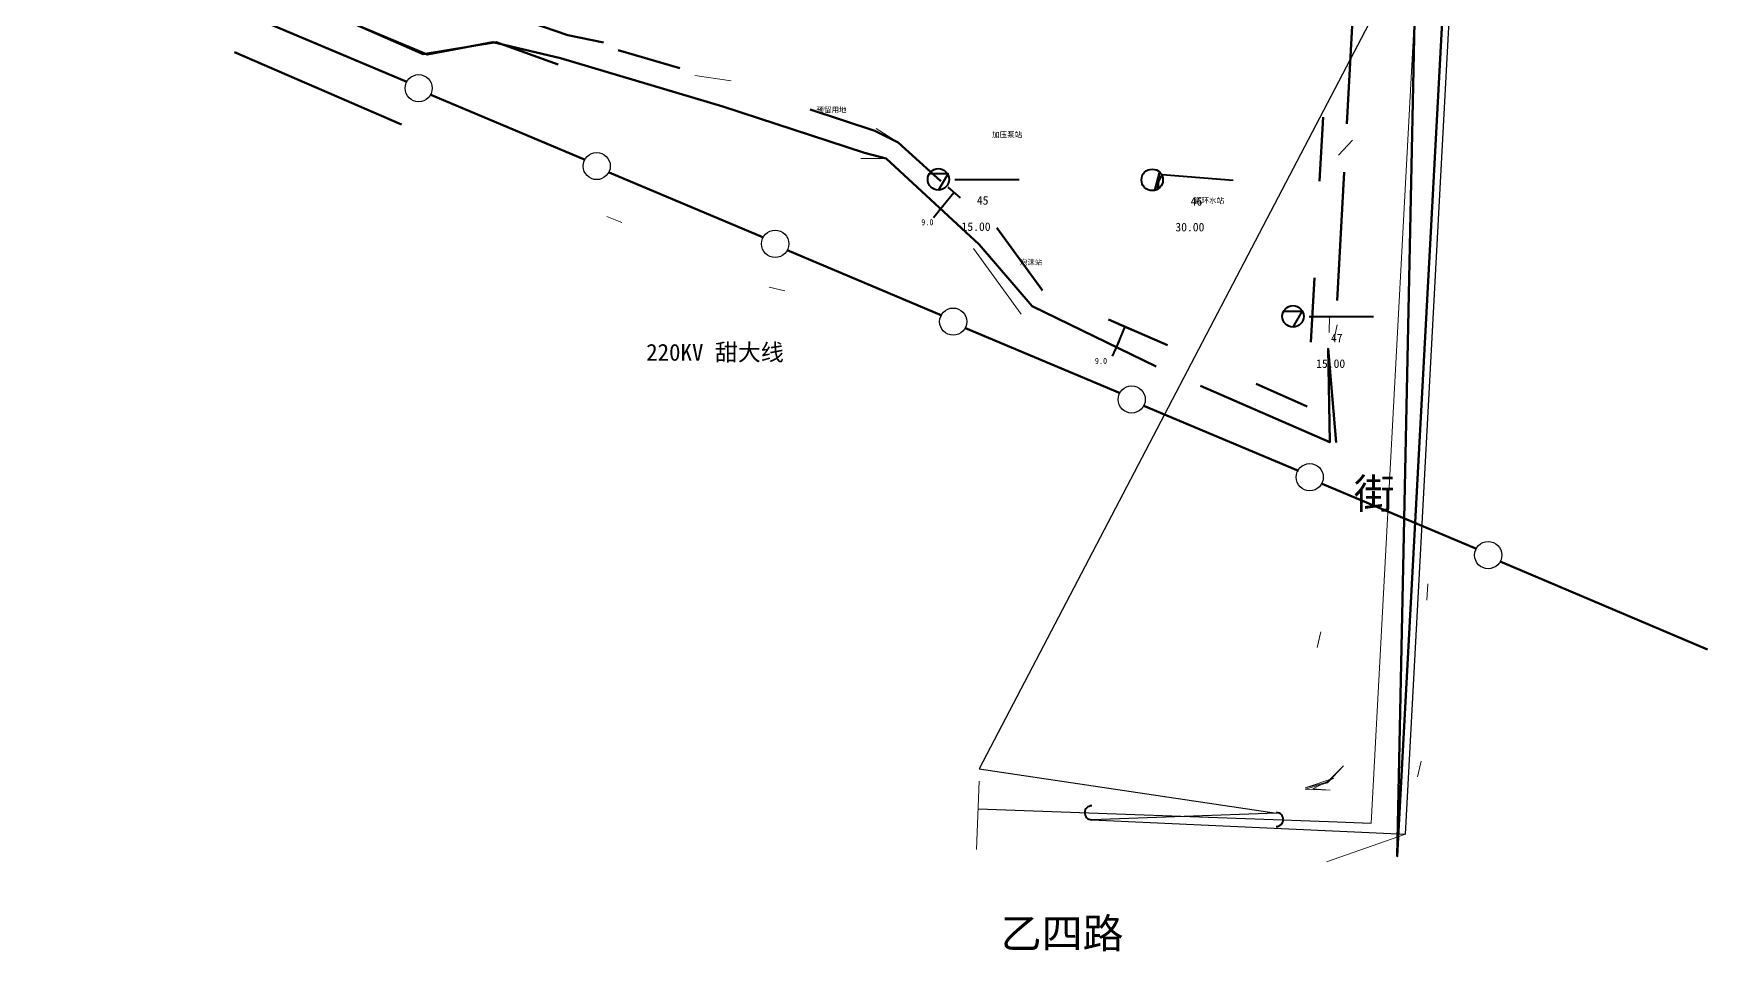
# Model space of a CAD drawing. Header units: metres. Extents: x 110 to 500, y 133 to 419.
# Drawn here: x 289.1 to 499.5, y 133 to 248.4 of the extents above; entities that cross this region are included whole.
import ezdxf

# ---------------------------------------------------------------- set-up
doc = ezdxf.new("R2010")
doc.units = ezdxf.units.M
for name, color, linetype in [('PDF_0', 7, 'Continuous'), ('PDF_0高压线', 7, 'Continuous'), ('PDF_c- 现状道路', 7, 'Continuous'), ('PDF_d-道路中心线', 7, 'Continuous'), ('PDF_d-道路红线', 7, 'Continuous'), ('PDF_DM-尺寸标注', 7, 'Continuous'), ('PDF_HY_BZ_CC', 7, 'Continuous'), ('PDF_勘探点', 7, 'Continuous'), ('PDF_绿线', 7, 'Continuous')]:
    doc.layers.add(name, color=color, linetype=linetype)
doc.styles.add('CHINESE', font='宋体')

msp = doc.modelspace()

# ---------------------------------------------------------------- hatches: boundary and pattern name
at = {"layer": 'PDF_0'}
for points in [[(404.9, 229.1), (405.02, 227.72), (404.9, 229.1), (405.02, 227.72)], [(402.74, 225.38), (402.62, 226.7), (402.74, 225.38), (402.62, 226.7)]]:
    msp.add_hatch(color=7, dxfattribs=at).paths.add_polyline_path(points)
at = {"layer": 'PDF_HY_BZ_CC'}
for points in [[(403.88, 247.58), (403.64, 243.32), (403.88, 247.58), (403.64, 243.32)], [(409.58, 247.1), (403.7, 247.4), (409.58, 247.1), (403.7, 247.4)], [(412.94, 246.92), (411.26, 246.98), (412.94, 246.92), (411.26, 246.98)], [(416.3, 246.74), (414.62, 246.8), (416.3, 246.74), (414.62, 246.8)], [(423.86, 246.32), (417.98, 246.62), (423.86, 246.32), (417.98, 246.62)], [(423.5, 242.3), (423.74, 246.5), (423.5, 242.3), (423.74, 246.5)], [(430.82, 246.08), (430.16, 234.14), (430.82, 246.08), (430.16, 234.14)], [(435.68, 245.66), (430.64, 245.96), (435.68, 245.66), (430.64, 245.96)], [(439.04, 245.48), (437.36, 245.6), (439.04, 245.48), (437.36, 245.6)], [(442.4, 245.3), (440.72, 245.42), (442.4, 245.3), (440.72, 245.42)], [(449.12, 244.94), (444.08, 245.24), (449.12, 244.94), (444.08, 245.24)], [(448.34, 233.18), (449, 245.12), (448.34, 233.18), (449, 245.12)], [(403.52, 241.64), (403.46, 239.96), (403.52, 241.64), (403.46, 239.96)], [(423.32, 238.88), (423.44, 240.62), (423.32, 238.88), (423.44, 240.62)], [(403.34, 238.28), (403.28, 236.6), (403.34, 238.28), (403.28, 236.6)], [(423.14, 235.52), (423.26, 237.2), (423.14, 235.52), (423.26, 237.2)], [(403.16, 234.92), (402.98, 230.72), (403.16, 234.92), (402.98, 230.72)], [(422.84, 229.64), (423.02, 233.84), (422.84, 229.64), (423.02, 233.84)], [(430.04, 232.46), (429.98, 230.78), (430.04, 232.46), (429.98, 230.78)], [(448.16, 229.82), (448.28, 231.5), (448.16, 229.82), (448.28, 231.5)], [(402.8, 230.9), (408.68, 230.6), (402.8, 230.9), (408.68, 230.6)], [(410.36, 230.48), (412.04, 230.42), (410.36, 230.48), (412.04, 230.42)], [(413.72, 230.3), (415.4, 230.24), (413.72, 230.3), (415.4, 230.24)], [(417.08, 230.12), (423.02, 229.82), (417.08, 230.12), (423.02, 229.82)], [(429.86, 229.1), (429.8, 227.42), (429.86, 229.1), (429.8, 227.42)], [(447.98, 226.46), (448.1, 228.14), (447.98, 226.46), (448.1, 228.14)], [(429.68, 225.74), (429.08, 213.8), (429.68, 225.74), (429.08, 213.8)], [(419.96, 223.22), (422.66, 223.1), (419.96, 223.22), (422.66, 223.1)], [(447.26, 212.78), (447.86, 224.78), (447.26, 212.78), (447.86, 224.78)], [(419.66, 221.06), (419.78, 223.04), (419.66, 221.06), (419.78, 223.04)], [(422.78, 222.92), (422.66, 220.88), (422.78, 222.92), (422.66, 220.88)], [(422.54, 220.7), (419.84, 220.88), (422.54, 220.7), (419.84, 220.88)], [(428.9, 213.98), (433.94, 213.68), (428.9, 213.98), (433.94, 213.68)], [(435.62, 213.62), (437.3, 213.5), (435.62, 213.62), (437.3, 213.5)], [(438.98, 213.44), (440.66, 213.32), (438.98, 213.44), (440.66, 213.32)], [(442.4, 213.26), (447.44, 212.96), (442.4, 213.26), (447.44, 212.96)]]:
    msp.add_hatch(color=7, dxfattribs=at).paths.add_polyline_path(points)
at = {"layer": 'PDF_绿线'}
for points in [[(321.98, 253.94), (339.26, 246.38), (321.98, 253.94), (339.26, 246.38)], [(342.74, 233.78), (357.62, 227.36), (342.74, 233.78), (357.62, 227.36)], [(452.84, 215.84), (453.74, 231.98), (452.84, 215.84), (453.74, 231.98)], [(365, 224.12), (379.88, 217.64), (365, 224.12), (379.88, 217.64)], [(387.26, 214.4), (402.14, 207.92), (387.26, 214.4), (402.14, 207.92)], [(414.02, 213.74), (425.66, 208.7), (414.02, 213.74), (425.66, 208.7)], [(451.88, 197), (452.42, 207.74), (451.88, 197), (452.42, 207.74)], [(409.52, 204.68), (424.34, 198.2), (409.52, 204.68), (424.34, 198.2)], [(433.1, 205.46), (447.92, 198.98), (433.1, 205.46), (447.92, 198.98)], [(431.78, 194.96), (446.6, 188.48), (431.78, 194.96), (446.6, 188.48)], [(450.68, 175.22), (451.28, 186.2), (450.68, 175.22), (451.28, 186.2)], [(486.98, 181.94), (499.52, 176.42), (486.98, 181.94), (499.52, 176.42)], [(463.28, 158.96), (464.12, 175.1), (463.28, 158.96), (464.12, 175.1)], [(484.94, 171.74), (499.52, 165.38), (484.94, 171.74), (499.52, 165.38)], [(449.66, 156.14), (450.26, 167.12), (449.66, 156.14), (450.26, 167.12)], [(462.38, 142.46), (462.86, 150.86), (462.38, 142.46), (462.86, 150.86)]]:
    msp.add_hatch(color=7, dxfattribs=at).paths.add_polyline_path(points)

# ---------------------------------------------------------------- linework, layer by layer
at = {"layer": 'PDF_0', "color": 2, "lineweight": 120}
for points in [[(331.34, 252.98), (338.78, 249.71), (347.33, 251.21), (356.24, 248.18), (360.74, 247.22)], [(362.57, 246.29), (370.34, 244.01)], [(386.69, 238.82), (394.82, 236.15), (397.76, 234.68), (403.13, 229.82)], [(450.74, 229.79), (451.19, 237.86)], [(410.18, 223.94), (415.91, 216.05)], [(449.66, 209.57), (450.11, 217.67)], [(424.22, 212.42), (431.63, 209.18)], [(442.76, 204.32), (449.21, 201.5)]]:
    msp.add_lwpolyline(points, dxfattribs=at)
at = {"layer": 'PDF_0', "color": 1, "lineweight": 211}
for points in [[(454.16, 237.02), (455.06, 253.19)], [(355.04, 244.46), (347.24, 247.28), (338.06, 245.78), (329.54, 249.5), (338.54, 245.72), (346.82, 247.28), (355.34, 245.27), (375.74, 239.21), (393.53, 233.39), (396.26, 232.64), (407.96, 221.84), (414.62, 214.1), (430.19, 206.51)], [(452.96, 214.79), (453.86, 230.96)], [(435.77, 204.08), (452.03, 197), (451.82, 208.76), (452.84, 196.94)]]:
    msp.add_lwpolyline(points, dxfattribs=at)
at = {"layer": 'PDF_0', "color": 2, "lineweight": 0}
for points in [[(372.2, 243.08), (376.76, 242.42)], [(395, 236.42), (397.76, 234.68)]]:
    msp.add_lwpolyline(points, dxfattribs=at)
at = {"layer": 'PDF_0', "color": 1, "lineweight": 0}
for points in [[(454.88, 234.98), (453.14, 233.06)], [(393.08, 232.64), (396.26, 232.64)], [(407.24, 221.36), (413.24, 213.08)], [(452, 212.84), (451.94, 210.8)]]:
    msp.add_lwpolyline(points, dxfattribs=at)
at = {"layer": 'PDF_0', "color": 7, "lineweight": 40}
for points in [[(404, 229.04), (405.56, 227.72)], [(402.2, 225.26), (403.52, 226.82)], [(425.42, 211.88), (427.28, 211.1)], [(424.7, 207.8), (425.54, 209.66)]]:
    msp.add_lwpolyline(points, dxfattribs=at)
for centre, start, end in [((422.09, 150.41), 87.9324, 177.9346), ((422.09, 150.41), 177.936, -92.0631), ((445.31, 149.57), -92.0672, -2.0638), ((445.31, 149.57), -2.066, 87.9349)]:
    msp.add_arc(centre, 0.87, start, end, dxfattribs=at)
at = {"layer": 'PDF_0高压线', "color": 1, "lineweight": 211}
for points in [[(316.6, 250.46), (336.02, 242.28)], [(339.01, 240.68), (358.44, 232.5)], [(361.42, 230.9), (380.84, 222.72)], [(383.83, 221.12), (403.26, 212.94)], [(406.24, 211.34), (425.66, 203.16)], [(428.65, 201.56), (448.08, 193.38)], [(451.06, 191.78), (470.46, 183.6)], [(473.47, 182), (499.5, 170.94)]]:
    msp.add_lwpolyline(points, dxfattribs=at)
at = {"layer": 'PDF_0高压线', "color": 1}
for centre in [(337.49, 241.49), (359.87, 231.71), (382.31, 221.93), (404.69, 212.15), (427.13, 202.37), (449.51, 192.59), (471.95, 182.81)]:
    msp.add_circle(centre, 1.71, dxfattribs=at)
at = {"layer": 'PDF_c- 现状道路', "color": 4, "lineweight": 50}
msp.add_lwpolyline([(140.06, 381.38), (464.96, 358.85), (460.52, 144.95), (475.28, 419.3), (465.86, 376.04), (140.45, 388.46), (137, 419.3), (120.62, 142.46)], close=True, dxfattribs=at)
at = {"layer": 'PDF_c- 现状道路', "color": 4, "lineweight": 0}
msp.add_lwpolyline([(451.7, 154.28), (448.94, 153.56), (452.54, 154.76), (449.9, 153.44), (452.06, 153.26), (448.94, 153.38), (451.76, 154.16), (453.74, 156.32)], close=True, dxfattribs=at)
at = {"layer": 'PDF_d-道路中心线', "color": 1, "lineweight": 0}
msp.add_lwpolyline([(457.22, 149.12), (471.74, 419.3)], dxfattribs=at)
at = {"layer": 'PDF_d-道路中心线', "color": 1}
msp.add_lwpolyline([(407.84, 150.92), (451.88, 149.3), (457.22, 149.12)], dxfattribs=at)
at = {"layer": 'PDF_d-道路红线', "color": 5, "lineweight": 25}
msp.add_lwpolyline([(461.54, 147.74), (476.12, 419.3), (465.08, 376.94), (458.36, 252.32), (407.96, 155.96), (445.34, 150.38), (422.12, 149.54)], close=True, dxfattribs=at)
at = {"layer": 'PDF_d-道路红线', "color": 5, "lineweight": 5}
for points in [[(407.6, 145.82), (407.96, 154.4)], [(451.64, 144.26), (461.54, 147.74)]]:
    msp.add_lwpolyline(points, dxfattribs=at)
for centre, start, end in [((422.09, 150.41), 87.9339, 177.935), ((422.09, 150.41), 177.936, -92.0631), ((445.31, 149.57), -92.0648, -2.0663), ((445.31, 149.57), -2.066, 87.9349)]:
    msp.add_arc(centre, 0.87, start, end, dxfattribs=at)
at = {"layer": 'PDF_DM-尺寸标注', "color": 7, "lineweight": 40}
for points in [[(402.86, 226.04), (404.78, 228.38)], [(425.12, 208.7), (426.32, 211.52)]]:
    msp.add_lwpolyline(points, dxfattribs=at)
at = {"layer": 'PDF_勘探点', "color": 5, "lineweight": 40}
for points in [[(402.86, 228.68), (404.06, 230.72), (401.72, 230.72)], [(404.9, 230), (413, 230)], [(430.46, 228.8), (430.64, 231.02), (429.98, 228.62), (430.94, 230.66), (439.88, 229.94)], [(447.44, 211.46), (448.58, 213.44), (446.24, 213.44)], [(449.42, 212.78), (457.52, 212.78)]]:
    msp.add_lwpolyline(points, dxfattribs=at)
for centre in [(402.83, 230.03), (429.71, 229.97), (447.41, 212.81)]:
    msp.add_circle(centre, 1.35, dxfattribs=at)
at = {"layer": 'PDF_绿线', "color": 3, "lineweight": 120}
msp.add_lwpolyline([(314.35, 246.02), (335.32, 236.92)], dxfattribs=at)
at = {"layer": 'PDF_绿线', "color": 3, "lineweight": 0}
for points in [[(361.16, 225.38), (363.02, 224.6)], [(381.56, 216.5), (383.54, 216.02)], [(452.96, 211.76), (452.54, 209.78)], [(464.36, 179.18), (464.24, 177.14)], [(450.92, 173.18), (450.44, 171.2)], [(463.52, 156.92), (463.04, 154.94)]]:
    msp.add_lwpolyline(points, dxfattribs=at)

# ---------------------------------------------------------------- texts
at = {"attachment_point": 7, "style": 'CHINESE'}
for s, insert, char_height in [('预留用地', (387.49, 238.35), 0.679), ('加压泵站', (409.57, 235.23), 0.679), ('循环水站', (434.95, 226.95), 0.679), ('9.0', (400.67, 224.26), 0.755), ('泡沫站', (413.05, 219.21), 0.679), ('220KV 甜大线', (366.09, 207.01), 2.117), ('9.0', (422.5, 206.83), 0.755), ('街', (455.06, 188.24), 3.77), ('乙四路', (410.66, 132.98), 3.774)]:
    msp.add_mtext(s, dxfattribs=dict(at, insert=insert, char_height=char_height))
at = {"color": 5, "char_height": 1.073, "attachment_point": 7, "style": 'CHINESE'}
for s, insert in [('45', (407.66, 226.84)), ('46', (434.54, 226.72)), ('15.00', (405.74, 223.54)), ('30.00', (432.62, 223.48)), ('47', (452.18, 209.56)), ('15.00', (450.32, 206.32))]:
    msp.add_mtext(s, dxfattribs=dict(at, insert=insert))

doc.saveas('drawing.dxf')
